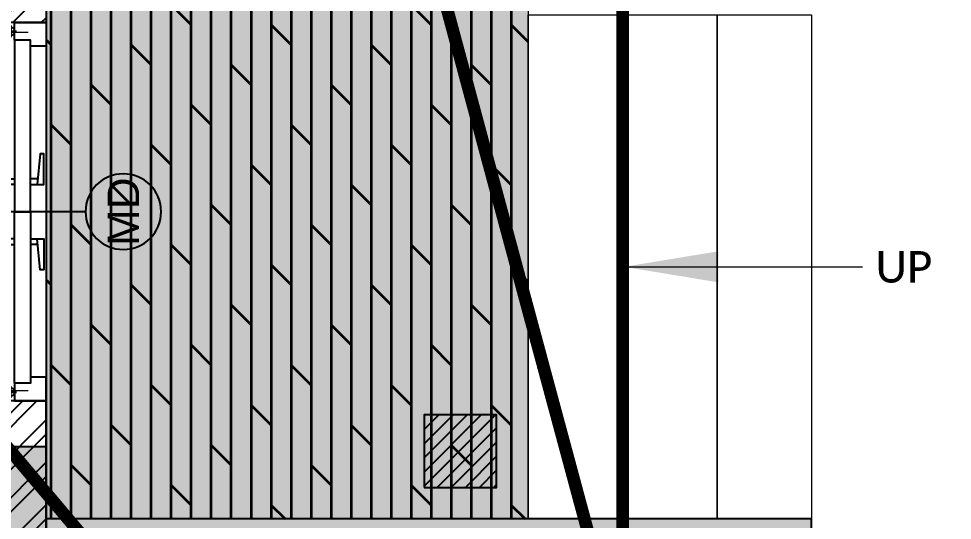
# Model space of a CAD drawing. Header units: millimetres. Extents: x -176651 to 424033, y -469666 to 486614.
# Drawn here: x 171848 to 174812, y 39005 to 40597 of the extents above; entities that cross this region are included whole.
import ezdxf
from ezdxf.enums import TextEntityAlignment as Align

# ---------------------------------------------------------------- set-up
doc = ezdxf.new("R2010")
doc.units = ezdxf.units.MM
doc.linetypes.add('1625_East Villa$0$DASHED', pattern=[0.75, 0.5, -0.25])
doc.linetypes.add('1625E_Roof Plan$0$DASHED', pattern=[0.75, 0.5, -0.25])
for name, color, linetype in [('1625_East Villa$0$ad-Arrow', 8, 'Continuous'), ('1625_East Villa$0$ad-Door', 8, 'Continuous'), ('1625_East Villa$0$ad-Elevation 10', 8, 'Continuous'), ('1625_East Villa$0$ad-Text main', 8, 'Continuous'), ('1625_East Villa$0$ad-Text Main_Door&window Label', 8, 'Continuous'), ('1625_East Villa$0$ad-Verandah', 8, 'Continuous'), ('1625_East Villa$0$ad-Wall', 8, 'Continuous'), ('1625_East Villa$0$ad-Wall hatch', 8, 'Continuous'), ('1625E_Columns$0$ad-Column', 8, 'Continuous'), ('1625E_Columns$0$ad-Column Hatch', 8, 'Continuous'), ('1625E_Columns$0$ad-MS Column', 8, 'Continuous'), ('1625E_Roof Plan$0$ad-Secondary Roof', 8, 'Continuous'), ('ad-Plinth', 8, 'Continuous'), ('ad-Verandah', 33, 'Continuous')]:
    doc.layers.add(name, color=color, linetype=linetype)
doc.layers.add('1625_East Villa$0$ad-Landscape', color=8, linetype='Continuous', lineweight=35)
doc.styles.add('1625_East Villa$0$6 U T S R N_Corridor-Basement$0$grid_text', font='verdana.ttf', dxfattribs={"width": 0.9})
doc.styles.add('1625_East Villa$0$6 U T S R N_Corridor-Basement$0$Standard', font='arial.ttf')
doc.styles.add('1625_East Villa$0$New Text Style', font='arial.ttf', dxfattribs={"height": 100})
doc.dimstyles.new('1625_East Villa$0$6 U T S R N_Corridor-Basement$0$1.125', dxfattribs={"dimtxt": 350, "dimasz": 100, "dimexe": 75, "dimexo": 50, "dimgap": 50, "dimtad": 0, "dimdec": 0, "dimzin": 0, "dimdsep": 46, "dimtxsty": '1625_East Villa$0$6 U T S R N_Corridor-Basement$0$grid_text', "dimblk": '1625_East Villa$0$6 U T S R N_Corridor-Basement$0$_ArchTick', "dimcen": 0, "dimdle": 75, "dimclrd": 256, "dimclre": 8, "dimclrt": 7, "dimadec": 3, "dimazin": 0, "dimtfac": 1, "dimtdec": 0, "dimtofl": 0, "dimtmove": 2, "dimatfit": 2, "dimfxl": 80, "dimtolj": 1, "dimtzin": 0, "dimlwd": 18, "dimlwe": 9, "dimarcsym": 0})

# ---------------------------------------------------------------- blocks, each defined once
blk = doc.blocks.new('A$C92fa9908')
at = {"layer": 'ad-Plinth', "ltscale": 5}
blk.add_lwpolyline([(0, 13620), (12120, 13620), (12120, 0), (0, 0), (0, 4745), (2830, 4745), (2830, 8645), (0, 8645)], close=True, dxfattribs=at)
at = {"layer": 'ad-Verandah', "lineweight": 9}
blk.add_lwpolyline([(12120, 13620), (13650, 13620), (13650, 8645), (12120, 8645)], close=True, dxfattribs=at)
blk = doc.blocks.new('zw$C194')
at = {"layer": 'ad-Plinth', "ltscale": 5}
blk.add_blockref('A$C92fa9908', (-32023.9, -398393.9), dxfattribs=at)
blk = doc.blocks.new('*U174')
for p, q in [((495.7, -26.7), (495.7, -50)), ((704.3, -26.7), (704.3, -50)), ((9.2, -112.3), (46, -112.3)), ((27.6, -130.7), (27.6, -93.9)), ((495.7, -123.3), (495.7, -100)), ((704.3, -123.3), (704.3, -100)), ((1190.8, -112.3), (1154, -112.3)), ((1172.4, -130.7), (1172.4, -93.9))]:
    blk.add_line(p, q)
at = {"color": 8, "lineweight": 0}
for p, q in [((31.6, -57.1), (31.6, -628.6)), ((1168.4, -57.1), (1168.4, -628.6))]:
    blk.add_line(p, q, dxfattribs=at)
for points in [[(55.3, -100), (0, -100), (0, 0), (75, 0), (75, -50), (55.3, -50)], [(1144.7, -100), (1200, -100), (1200, 0), (1125, 0), (1125, -50), (1144.7, -50)], [(55.3, -100), (600, -100), (600, -50), (55.3, -50)], [(1144.7, -100), (600, -100), (600, -50), (1144.7, -50)]]:
    blk.add_lwpolyline(points, close=True)
for points in [[(514.1, -50), (514.1, -7), (415.9, -7), (415.9, -19.3), (514.1, -28.4)], [(685.9, -50), (685.9, -7), (784.1, -7), (784.1, -19.3), (685.9, -28.4)], [(514.1, -100), (514.1, -143), (415.9, -143), (415.9, -130.7), (514.1, -121.6)], [(685.9, -100), (685.9, -143), (784.1, -143), (784.1, -130.7), (685.9, -121.6)]]:
    blk.add_lwpolyline(points)
for centre in [(27.6, -112.3), (1172.4, -112.3)]:
    blk.add_circle(centre, 12.3)
at = {"color": 8, "linetype": '1625_East Villa$0$DASHED', "lineweight": 0}
for centre, start, end in [((49, -77.6), 268.1881, 1.8119), ((1151, -77.6), 178.1881, 271.8119)]:
    blk.add_arc(centre, 551.3, start, end, dxfattribs=at)
at = {"layer": '1625_East Villa$0$ad-Text Main_Door&window Label'}
blk.add_line((600, 125), (600, -230), dxfattribs=at)
blk.add_circle((600, 245), 120, dxfattribs=at)
at = {"layer": '1625_East Villa$0$ad-Text Main_Door&window Label', "style": '1625_East Villa$0$New Text Style'}
blk.add_attdef('D1', text='', height=100, dxfattribs=at).set_placement((600, 245), align=Align.MIDDLE_CENTER)
blk = doc.blocks.new('1625_East Villa$0$zw$42B5')
at = {"layer": '1625_East Villa$0$ad-Wall hatch', "transparency": 33554610}
h = blk.add_hatch(dxfattribs=at)
h.set_pattern_fill('ANSI32', color=256, scale=10)
h.set_pattern_definition([(45, (-1040635.14, 674820.02), (-67.351921, 67.351921), []), (45, (-1040590.24, 674820.02), (-67.351921, 67.351921), [])])
h.paths.add_polyline_path([(12120, 13620), (12120, 10220), (11890, 10220), (11890, 13390), (7240, 13390), (7240, 8645), (4245, 8645), (4245, 8875), (4445, 8875), (4445, 9370), (4560, 9370), (4560, 8760), (7010, 8760), (7010, 10500), (6360, 10500), (6360, 10615), (7010, 10615), (7010, 13390), (4560, 13390), (4560, 10615), (5560, 10615), (5560, 10500), (4445, 10500), (4445, 13390), (230, 13390), (230, 8875), (3345, 8875), (3345, 8645), (3060, 8645), (3060, 4745), (3345, 4745), (3345, 4515), (230, 4515), (230, 230), (4995, 230), (4995, 3130), (6060, 3130), (6060, 3015), (5110, 3015), (5110, 230), (8310, 230), (8310, 3015), (6860, 3015), (6860, 3130), (8310, 3130), (8310, 4630), (5110, 4630), (5110, 3930), (4995, 3930), (4995, 4515), (4245, 4515), (4245, 4745), (8540, 4745), (8540, 230), (9240, 230), (9240, 0), (0, 0), (0, 4745), (2830, 4745), (2830, 8645), (0, 8645), (0, 13620)])
h = blk.add_hatch(dxfattribs=at)
h.set_pattern_fill('ANSI32', color=256, scale=10)
h.set_pattern_definition([(45, (411299.33, 102900.03), (-67.35192, 67.35192), []), (45, (411344.235, 102900.03), (-67.35192, 67.35192), [])])
h.paths.add_polyline_path([(12120, 0), (12120, 9020), (11890, 9020), (11890, 230), (10090, 230), (10090, 0)])
at = {"layer": '1625_East Villa$0$ad-Wall'}
blk.add_lwpolyline([(0, 13620), (12120, 13620), (12120, 10220), (11890, 10220), (11890, 13390), (7240, 13390), (7240, 8645), (4245, 8645)], dxfattribs=at)
blk.add_lwpolyline([(12120, 0), (12120, 9020), (11890, 9020), (11890, 230), (10090, 230), (10090, 0)], close=True, dxfattribs=at)
at = {"layer": '1625_East Villa$0$ad-Door', "ltscale": 5}
ref = blk.add_blockref('*U174', (12120, 9020), dxfattribs=dict(at, xscale=-1, rotation=270))
ref.add_attrib('D1', 'MD', dxfattribs={"layer": '1625_East Villa$0$ad-Text Main_Door&window Label', "height": 100, "rotation": 1170, "style": '1625_East Villa$0$New Text Style'}).set_placement((12365, 9620), align=Align.MIDDLE_CENTER)
blk = doc.blocks.new('1625_East Villa$0$6 U T S R N_Corridor-Basement$0$_ArchTick')
at = {"color": 0, "linetype": 'ByBlock', "const_width": 0.15}
blk.add_lwpolyline([(-0.5, -0.5), (0.5, 0.5)], dxfattribs=at)
blk = doc.blocks.new('1625E_Roof Plan')
at = {"layer": '1625E_Roof Plan$0$ad-Secondary Roof', "linetype": '1625E_Roof Plan$0$DASHED', "ltscale": 2, "const_width": 40}
for points in [[(13950, 14220), (13138.3, 11207.5), (13950, 8195)], [(12570, 8195), (10022.5, 11207.5), (12570, 14220), (13950, 14220), (13950, 8195)]]:
    blk.add_lwpolyline(points, close=True, dxfattribs=at)
blk = doc.blocks.new('1625E_Columns$0$A$C42b14ea2')
at = {"layer": '1625E_Columns$0$ad-MS Column'}
h = blk.add_hatch(dxfattribs=at)
h.set_pattern_fill('ANSI31', color=256, scale=10)
h.set_pattern_definition([(45, (-1729784.14, 638048.958), (-22.4506403, 22.4506403), [])])
h.paths.add_polyline_path([(0, 0), (230, 0), (230, 230), (0, 230)])
blk.add_lwpolyline([(0, 0), (230, 0), (230, 230), (0, 230)], close=True, dxfattribs=at)
blk = doc.blocks.new('1625E_Columns$0$zw$6AA0')
at = {"layer": '1625E_Columns$0$ad-Column Hatch', "transparency": 33554687}
h = blk.add_hatch(color=256, dxfattribs=at)
h.dxf.hatch_style = 1
h.paths.add_polyline_path([(0, -230), (380, -230), (380, 0), (0, 0)])
at = {"layer": '1625E_Columns$0$ad-Column'}
blk.add_lwpolyline([(0, -230), (380, -230), (380, 0), (0, 0)], close=True, dxfattribs=at)
blk = doc.blocks.new('1625E_Columns')
blk.add_blockref('1625E_Columns$0$A$C42b14ea2', (13320, 8745))
at = {"layer": '1625E_Columns$0$ad-Column', "xscale": -1.000000000000001, "rotation": 90}
blk.add_blockref('1625E_Columns$0$zw$6AA0', (11890, 8875), dxfattribs=at)
blk = doc.blocks.new('1625_East Villa$0$zw$959F')
at = {"transparency": 33554559}
h = blk.add_hatch(color=43, dxfattribs=at)
h.dxf.hatch_style = 1
h.paths.add_polyline_path([(0, 0), (1530, 0), (1530, -4975), (0, -4975)])
h = blk.add_hatch(color=256, dxfattribs=at)
h.dxf.hatch_style = 1
h.set_gradient(color1=(153, 204, 0), color2=(63, 127, 0), tint=1, name='INVSPHERICAL')
h.paths.add_polyline_path([(0, -8875), (2430, -8875), (2430, -4975), (0, -4975)])
h = blk.add_hatch(dxfattribs=at)
h.set_pattern_fill('GRASS', color=74)
h.set_pattern_definition([(90, (-1096435.541, 661200.024), (-17.96051224, 17.96051224), [4.7625, -31.1585245]), (45, (-1096435.54, 661200.024), (-17.96051224, 17.96051224), [4.7625, -20.6375]), (135, (-1096435.54, 661200.024), (-17.96051224, -17.96051224), [4.7625, -20.6375])])
h.paths.add_polyline_path([(0, -8875), (2430, -8875), (2430, -4975), (0, -4975)])
at = {"layer": '1625_East Villa$0$ad-Landscape', "transparency": 33554687}
h = blk.add_hatch(dxfattribs=at)
h.set_pattern_fill('DOLMIT', color=44, scale=10, angle=270)
h.set_pattern_definition([(270, (-454666.75, 133732.39), (63.5, -1e-14), []), (315, (-454666.75, 133732.4), (126.999913, 126.999913), [89.80256, -179.60512])])
h.paths.add_polyline_path([(0, 0), (1530, 0), (1530, -4975), (0, -4975)])
at = {"layer": '1625_East Villa$0$ad-Elevation 10'}
blk.add_lwpolyline([(0, -8875), (2430, -8875), (2430, -4975), (0, -4975)], close=True, dxfattribs=at)
at = {"layer": '1625_East Villa$0$ad-Verandah', "lineweight": 9}
for points in [[(0, 0), (1530, 0), (1530, -4975), (0, -4975)], [(1830, -4975), (1530, -4975), (1530, -3375), (1830, -3375)], [(2130, -4975), (1830, -4975), (1830, -3375), (2130, -3375)], [(2430, -4975), (2130, -4975), (2130, -3375), (2430, -3375)]]:
    blk.add_lwpolyline(points, close=True, dxfattribs=at)
at = {"layer": '1625_East Villa$0$ad-Text main', "insert": (2722.8, -4175.7, 0), "char_height": 100, "width": 207.6, "attachment_point": 5, "style": '1625_East Villa$0$6 U T S R N_Corridor-Basement$0$Standard', "bg_fill": 2}
blk.add_mtext('{\\fCalibri Light|b0|i0|c0|p34;UP}', dxfattribs=at)
at = {"layer": '1625_East Villa$0$ad-Arrow'}
blk.add_leader([(1834.3, -4175), (2590.9, -4175)], dimstyle='1625_East Villa$0$6 U T S R N_Corridor-Basement$0$1.125', override={"dimscale": 1, "dimasz": 300, "dimgap": 50, "dimtad": 0}, dxfattribs=at)
blk = doc.blocks.new('1625_East Villa')
at = {"layer": '1625_East Villa$0$ad-Verandah'}
blk.add_blockref('1625_East Villa$0$zw$959F', (12120, 13620), dxfattribs=at)
at = {"layer": '1625_East Villa$0$ad-Wall'}
blk.add_blockref('1625_East Villa$0$zw$42B5', (0, 0), dxfattribs=at)
for name in ['1625E_Roof Plan', '1625E_Columns']:
    blk.add_blockref(name, (0, 0))
blk = doc.blocks.new("All Plot's Villa Plans")
at = {"ltscale": 5}
blk.add_blockref('1625_East Villa', (159815, 30364.9), dxfattribs=at)

msp = doc.modelspace()

# ---------------------------------------------------------------- block references
at = {"ltscale": 5}
msp.add_blockref("All Plot's Villa Plans", (0, 0), dxfattribs=at)

# ---------------------------------------------------------------- next in the draw order: block references
msp.add_blockref('zw$C194', (191838.8, 428758.8), dxfattribs=at)

doc.saveas('drawing.dxf')
